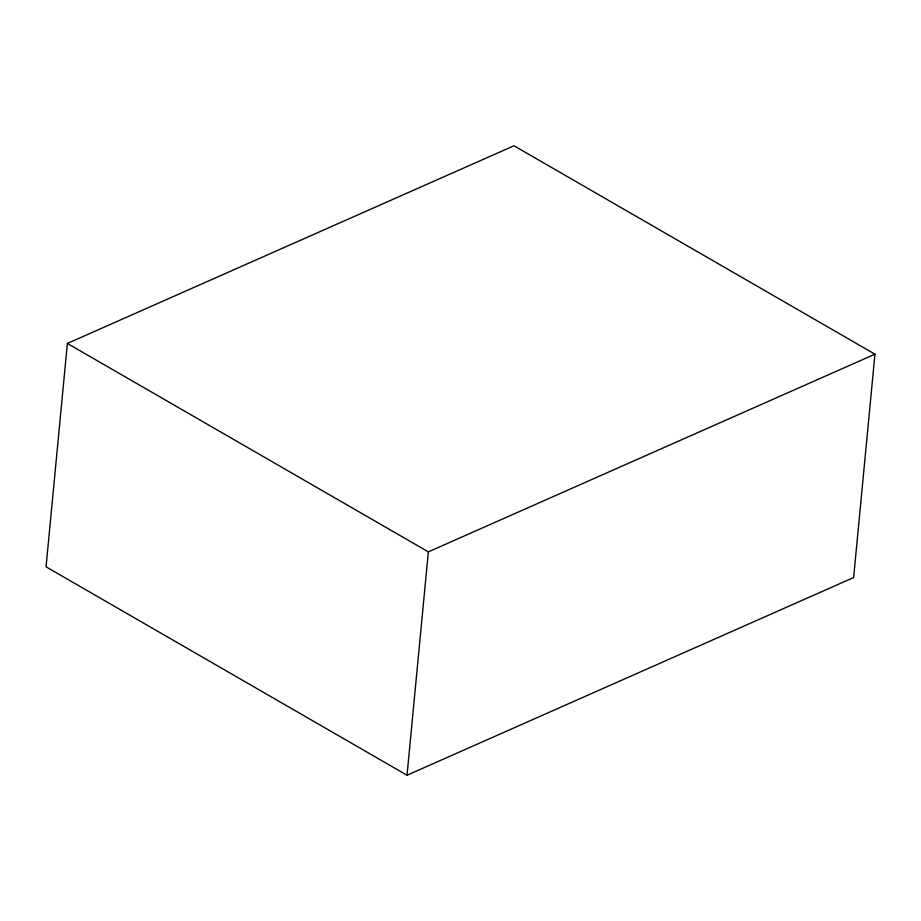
<?xml version="1.0" encoding="UTF-8"?>
<svg xmlns="http://www.w3.org/2000/svg" width="921" height="921" viewBox="0 0 921 921"><rect width="100%" height="100%" fill="white"/><g stroke="black" fill="none" stroke-linecap="round" stroke-linejoin="round"><path stroke-width="1.38" d="M67.371 343.452L46.05 566.818L407.024 775.229L853.629 577.548L874.95 354.182L513.976 145.771L67.371 343.452L428.357 551.863L874.95 354.182M407.024 775.229L428.357 551.863"/></g></svg>
